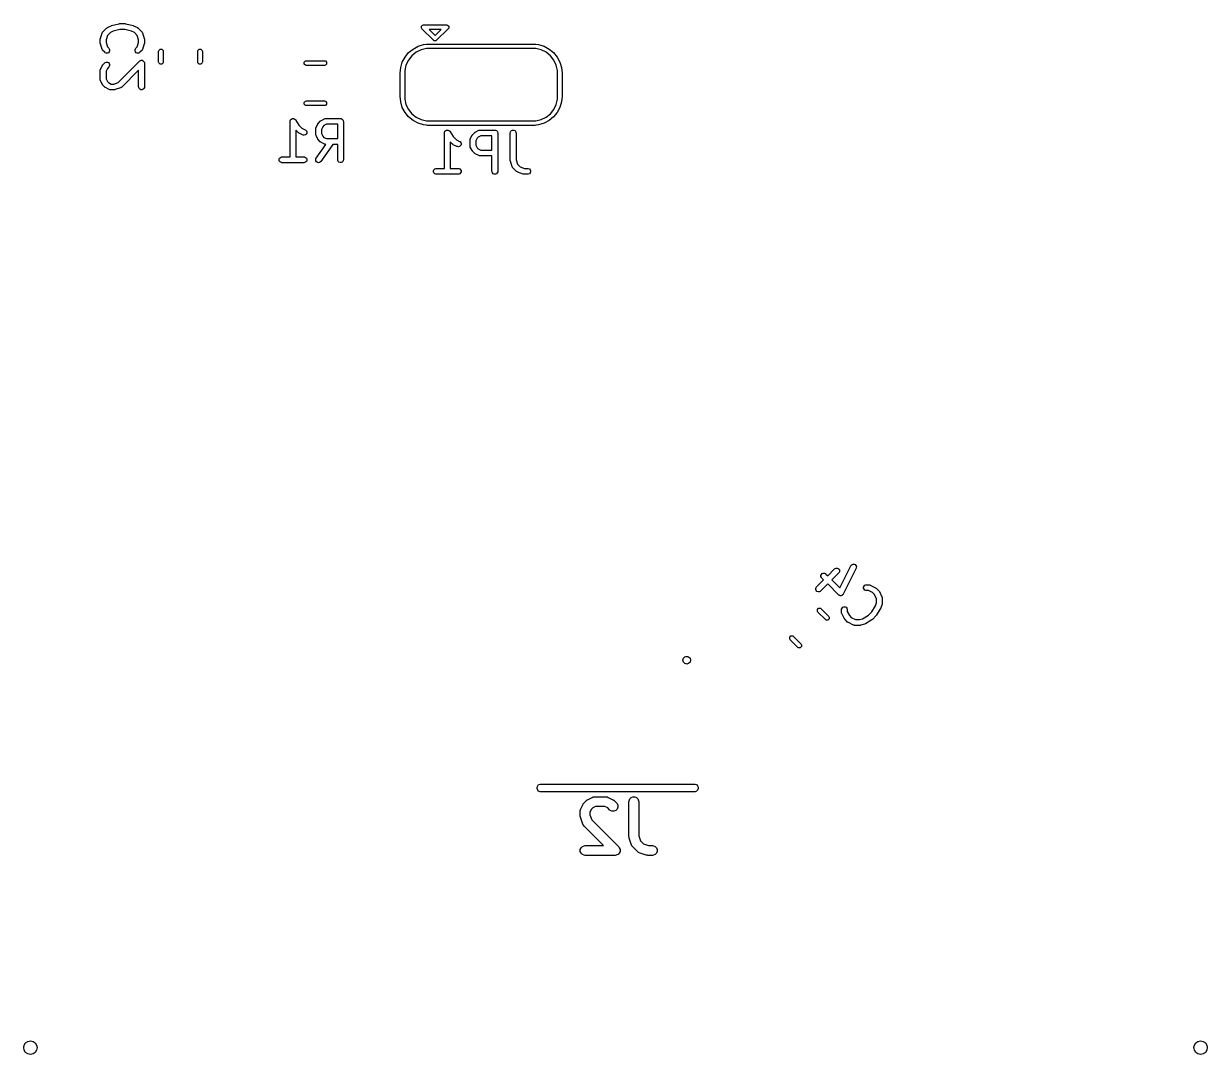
# Model space of a CAD drawing. Header units: inches. Extents: x -0.01 to 1.21, y 0 to 2.13.
# Drawn here: x -0.007 to 1.207, y -0.004 to 1.053 of the extents above; entities that cross this region are included whole.
import ezdxf

# ---------------------------------------------------------------- set-up
doc = ezdxf.new("R2010")
doc.units = ezdxf.units.IN
doc.header["$MEASUREMENT"] = 0
doc.layers.add('BLACK', color=250, linetype='CONTINUOUS')

msp = doc.modelspace()

# ---------------------------------------------------------------- linework, layer by layer
at = {"layer": 'BLACK', "linetype": 'CONTINUOUS'}
for p, q in [((0.0737, 1.0437), (0.0739, 1.0442)), ((0.0739, 1.0442), (0.074, 1.0443)), ((0.074, 1.0444), (0.0744, 1.0448)), ((0.074, 1.0443), (0.074, 1.0444)), ((0.0744, 1.0448), (0.0781, 1.0486)), ((0.0781, 1.0486), (0.0784, 1.0487)), ((0.0784, 1.0488), (0.0785, 1.0489)), ((0.0784, 1.0487), (0.0784, 1.0488)), ((0.0785, 1.0489), (0.0786, 1.0489)), ((0.0786, 1.0489), (0.0787, 1.049)), ((0.0787, 1.049), (0.0789, 1.0491)), ((0.0789, 1.0491), (0.0827, 1.051)), ((0.082, 1.044), (0.0791, 1.0411)), ((0.085, 1.0456), (0.082, 1.044)), ((0.0827, 1.051), (0.083, 1.0511)), ((0.0827, 1.051), (0.0827, 1.051)), ((0.0827, 1.051), (0.0827, 1.051)), ((0.083, 1.0511), (0.0832, 1.0512)), ((0.0832, 1.0512), (0.0832, 1.0512)), ((0.0832, 1.0512), (0.0833, 1.0512)), ((0.0833, 1.0512), (0.0908, 1.0531)), ((0.0918, 1.0473), (0.085, 1.0456)), ((0.0908, 1.0531), (0.0909, 1.0531)), ((0.0909, 1.0531), (0.0909, 1.0531)), ((0.0909, 1.0531), (0.0911, 1.0531)), ((0.0911, 1.0531), (0.0913, 1.0532)), ((0.0913, 1.0532), (0.0914, 1.0532)), ((0.0914, 1.0532), (0.0915, 1.0532)), ((0.0915, 1.0532), (0.0971, 1.0532)), ((0.0967, 1.0473), (0.0918, 1.0473)), ((0.1036, 1.0456), (0.0967, 1.0473)), ((0.0971, 1.0532), (0.0972, 1.0532)), ((0.0972, 1.0532), (0.0972, 1.0532)), ((0.0972, 1.0532), (0.0975, 1.0531)), ((0.0975, 1.0531), (0.0977, 1.0531)), ((0.0977, 1.0531), (0.0977, 1.0531)), ((0.0977, 1.0531), (0.0978, 1.0531)), ((0.0978, 1.0531), (0.1053, 1.0512)), ((0.1066, 1.044), (0.1036, 1.0456)), ((0.1053, 1.0512), (0.1054, 1.0512)), ((0.1054, 1.0512), (0.1054, 1.0512)), ((0.1054, 1.0512), (0.1056, 1.0511)), ((0.1056, 1.0511), (0.1059, 1.051)), ((0.1059, 1.051), (0.1059, 1.051)), ((0.1059, 1.051), (0.1059, 1.051)), ((0.1059, 1.051), (0.1097, 1.0491)), ((0.1095, 1.0411), (0.1066, 1.044)), ((0.1097, 1.0491), (0.1099, 1.049)), ((0.1099, 1.049), (0.11, 1.0489)), ((0.11, 1.0489), (0.1101, 1.0489)), ((0.1101, 1.0489), (0.1102, 1.0488)), ((0.1102, 1.0488), (0.1102, 1.0487)), ((0.1102, 1.0487), (0.1104, 1.0486)), ((0.1104, 1.0486), (0.1142, 1.0448)), ((0.1142, 1.0448), (0.1145, 1.0444)), ((0.1145, 1.0444), (0.1146, 1.0443)), ((0.1146, 1.0443), (0.1147, 1.0442)), ((0.1147, 1.0442), (0.1149, 1.0437)), ((0.401, 1.0505), (0.4022, 1.0518)), ((0.401, 1.0487), (0.401, 1.0505)), ((0.4015, 1.0479), (0.401, 1.0487)), ((0.4133, 1.0361), (0.4015, 1.0479)), ((0.4022, 1.0518), (0.4031, 1.052)), ((0.4031, 1.052), (0.4268, 1.052)), ((0.4089, 1.0472), (0.415, 1.0411)), ((0.4211, 1.0472), (0.4089, 1.0472)), ((0.415, 1.0411), (0.4211, 1.0472)), ((0.4284, 1.0479), (0.4166, 1.0361)), ((0.4268, 1.052), (0.4277, 1.0518)), ((0.4277, 1.0518), (0.429, 1.0505)), ((0.429, 1.0487), (0.4284, 1.0479)), ((0.429, 1.0505), (0.429, 1.0487)), ((0.0716, 1.0371), (0.0717, 1.0374)), ((0.0716, 1.0334), (0.0716, 1.0371)), ((0.0717, 1.0331), (0.0716, 1.0334)), ((0.0717, 1.0377), (0.0718, 1.038)), ((0.0717, 1.0376), (0.0717, 1.0377)), ((0.0717, 1.0377), (0.0717, 1.0377)), ((0.0717, 1.0375), (0.0717, 1.0376)), ((0.0717, 1.0374), (0.0717, 1.0375)), ((0.0717, 1.033), (0.0717, 1.0331)), ((0.0717, 1.0329), (0.0717, 1.033)), ((0.0717, 1.0328), (0.0717, 1.0329)), ((0.0717, 1.0327), (0.0717, 1.0328)), ((0.0718, 1.0324), (0.0717, 1.0327)), ((0.0718, 1.038), (0.0737, 1.0437)), ((0.0737, 1.0268), (0.0718, 1.0324)), ((0.0791, 1.0411), (0.0776, 1.0366)), ((0.0776, 1.0366), (0.0776, 1.0338)), ((0.0776, 1.0338), (0.0791, 1.0293)), ((0.111, 1.0366), (0.1095, 1.0411)), ((0.1095, 1.0293), (0.111, 1.0338)), ((0.111, 1.0338), (0.111, 1.0366)), ((0.1149, 1.0437), (0.1168, 1.038)), ((0.1168, 1.0324), (0.1149, 1.0268)), ((0.1168, 1.038), (0.1168, 1.0377)), ((0.1168, 1.0377), (0.1169, 1.0377)), ((0.1169, 1.0328), (0.1168, 1.0327)), ((0.1168, 1.0327), (0.1168, 1.0324)), ((0.1169, 1.0377), (0.1169, 1.0376)), ((0.1169, 1.0376), (0.1169, 1.0375)), ((0.1169, 1.0375), (0.1169, 1.0374)), ((0.1169, 1.0374), (0.1169, 1.0371)), ((0.1169, 1.0371), (0.1169, 1.0334)), ((0.1169, 1.0334), (0.1169, 1.0331)), ((0.1169, 1.0331), (0.1169, 1.033)), ((0.1169, 1.033), (0.1169, 1.0329)), ((0.1169, 1.0329), (0.1169, 1.0328)), ((0.4032, 1.0317), (0.4061, 1.032)), ((0.4061, 1.032), (0.4062, 1.0321)), ((0.4062, 1.0321), (0.4071, 1.0323)), ((0.4071, 1.0323), (0.5173, 1.0323)), ((0.4141, 1.0356), (0.4133, 1.0361)), ((0.4159, 1.0356), (0.4141, 1.0356)), ((0.4166, 1.0361), (0.4159, 1.0356)), ((0.5173, 1.0323), (0.5182, 1.0321)), ((0.5182, 1.0321), (0.5183, 1.032)), ((0.5183, 1.032), (0.5212, 1.0317)), ((0.0739, 1.0263), (0.0737, 1.0268)), ((0.074, 1.0262), (0.0739, 1.0263)), ((0.074, 1.0261), (0.074, 1.0262)), ((0.0744, 1.0256), (0.074, 1.0261)), ((0.0763, 1.0238), (0.0744, 1.0256)), ((0.0767, 1.0234), (0.0763, 1.0238)), ((0.0778, 1.023), (0.0767, 1.0234)), ((0.0789, 1.023), (0.0778, 1.023)), ((0.08, 1.0234), (0.0789, 1.023)), ((0.0791, 1.0293), (0.0804, 1.0279)), ((0.0808, 1.0242), (0.08, 1.0234)), ((0.0804, 1.0279), (0.0808, 1.0275)), ((0.0808, 1.0275), (0.0812, 1.0264)), ((0.0812, 1.0253), (0.0808, 1.0242)), ((0.0812, 1.0264), (0.0812, 1.0253)), ((0.1073, 1.0264), (0.1078, 1.0275)), ((0.1073, 1.0253), (0.1073, 1.0264)), ((0.1078, 1.0242), (0.1073, 1.0253)), ((0.1078, 1.0275), (0.1081, 1.0279)), ((0.1086, 1.0234), (0.1078, 1.0242)), ((0.1081, 1.0279), (0.1095, 1.0293)), ((0.1096, 1.023), (0.1086, 1.0234)), ((0.1108, 1.023), (0.1096, 1.023)), ((0.1119, 1.0234), (0.1108, 1.023)), ((0.1123, 1.0238), (0.1119, 1.0234)), ((0.1142, 1.0256), (0.1123, 1.0238)), ((0.1145, 1.0261), (0.1142, 1.0256)), ((0.1146, 1.0262), (0.1145, 1.0261)), ((0.1147, 1.0263), (0.1146, 1.0262)), ((0.1149, 1.0268), (0.1147, 1.0263)), ((0.1315, 1.0248), (0.1317, 1.0257)), ((0.1315, 1.0138), (0.1315, 1.0248)), ((0.1317, 1.0257), (0.133, 1.027)), ((0.133, 1.027), (0.1348, 1.027)), ((0.1348, 1.027), (0.136, 1.0257)), ((0.136, 1.0257), (0.1362, 1.0248)), ((0.1362, 1.0248), (0.1362, 1.0138)), ((0.1717, 1.0248), (0.1718, 1.0257)), ((0.1717, 1.0138), (0.1717, 1.0248)), ((0.1718, 1.0257), (0.1731, 1.027)), ((0.1731, 1.027), (0.1749, 1.027)), ((0.1749, 1.027), (0.1762, 1.0257)), ((0.1762, 1.0257), (0.1764, 1.0248)), ((0.1764, 1.0248), (0.1764, 1.0138)), ((0.3842, 1.019), (0.3879, 1.0235)), ((0.3911, 1.0203), (0.3876, 1.0159)), ((0.3879, 1.0235), (0.3924, 1.0272)), ((0.3956, 1.0238), (0.3911, 1.0203)), ((0.3924, 1.0272), (0.3976, 1.03)), ((0.4007, 1.0263), (0.3956, 1.0238)), ((0.3976, 1.03), (0.4032, 1.0317)), ((0.4062, 1.0276), (0.4007, 1.0263)), ((0.4091, 1.0276), (0.4062, 1.0276)), ((0.5154, 1.0276), (0.4091, 1.0276)), ((0.5182, 1.0276), (0.5154, 1.0276)), ((0.5237, 1.0263), (0.5182, 1.0276)), ((0.5212, 1.0317), (0.5268, 1.03)), ((0.5288, 1.0238), (0.5237, 1.0263)), ((0.5268, 1.03), (0.532, 1.0272)), ((0.5333, 1.0203), (0.5288, 1.0238)), ((0.532, 1.0272), (0.5365, 1.0235)), ((0.5368, 1.0159), (0.5333, 1.0203)), ((0.5365, 1.0235), (0.5402, 1.019)), ((0.072, 1.0066), (0.0738, 1.0103)), ((0.0738, 1.0103), (0.074, 1.0105)), ((0.074, 1.0106), (0.0741, 1.0107)), ((0.074, 1.0105), (0.074, 1.0106)), ((0.0741, 1.0107), (0.0741, 1.0108)), ((0.0741, 1.0108), (0.0742, 1.0108)), ((0.0742, 1.0108), (0.0744, 1.0111)), ((0.0744, 1.0111), (0.0763, 1.0129)), ((0.0763, 1.0129), (0.0767, 1.0133)), ((0.0767, 1.0133), (0.0778, 1.0138)), ((0.0778, 1.0138), (0.0789, 1.0138)), ((0.0789, 1.0138), (0.08, 1.0133)), ((0.0804, 1.0088), (0.0789, 1.0072)), ((0.08, 1.0133), (0.0808, 1.0125)), ((0.0808, 1.0092), (0.0804, 1.0088)), ((0.0808, 1.0125), (0.0812, 1.0114)), ((0.0812, 1.0103), (0.0808, 1.0092)), ((0.0812, 1.0114), (0.0812, 1.0103)), ((0.0899, 0.9928), (0.1119, 1.0148)), ((0.1119, 1.0148), (0.1123, 1.0152)), ((0.1123, 1.0152), (0.1131, 1.0155)), ((0.1131, 1.0155), (0.1134, 1.0156)), ((0.1134, 1.0156), (0.1145, 1.0156)), ((0.1145, 1.0156), (0.1156, 1.0152)), ((0.1156, 1.0152), (0.1164, 1.0144)), ((0.1164, 1.0144), (0.1167, 1.0138)), ((0.1167, 1.0138), (0.1169, 1.0133)), ((0.1169, 1.0133), (0.1169, 1.0127)), ((0.1169, 1.0127), (0.1169, 0.9884)), ((0.1317, 1.0129), (0.1315, 1.0138)), ((0.133, 1.0116), (0.1317, 1.0129)), ((0.1348, 1.0116), (0.133, 1.0116)), ((0.136, 1.0129), (0.1348, 1.0116)), ((0.1362, 1.0138), (0.136, 1.0129)), ((0.1718, 1.0129), (0.1717, 1.0138)), ((0.1731, 1.0116), (0.1718, 1.0129)), ((0.1749, 1.0116), (0.1731, 1.0116)), ((0.1762, 1.0129), (0.1749, 1.0116)), ((0.1764, 1.0138), (0.1762, 1.0129)), ((0.2808, 1.0136), (0.2821, 1.0149)), ((0.2808, 1.0118), (0.2808, 1.0136)), ((0.2821, 1.0105), (0.2808, 1.0118)), ((0.2821, 1.0149), (0.283, 1.0151)), ((0.283, 1.0103), (0.2821, 1.0105)), ((0.283, 1.0151), (0.3017, 1.0151)), ((0.3017, 1.0103), (0.283, 1.0103)), ((0.3017, 1.0151), (0.3026, 1.0149)), ((0.3026, 1.0105), (0.3017, 1.0103)), ((0.3026, 1.0149), (0.3038, 1.0136)), ((0.3038, 1.0118), (0.3026, 1.0105)), ((0.3038, 1.0136), (0.3038, 1.0118)), ((0.3791, 1.0024), (0.3797, 1.0082)), ((0.3797, 1.0082), (0.3814, 1.0138)), ((0.3814, 1.0138), (0.3842, 1.019)), ((0.3851, 1.0107), (0.3839, 1.0052)), ((0.3876, 1.0159), (0.3851, 1.0107)), ((0.5393, 1.0107), (0.5368, 1.0159)), ((0.5406, 1.0052), (0.5393, 1.0107)), ((0.5402, 1.019), (0.543, 1.0138)), ((0.543, 1.0138), (0.5447, 1.0082)), ((0.5447, 1.0082), (0.5453, 1.0024)), ((0.0716, 1.0052), (0.0717, 1.0058)), ((0.0716, 0.9959), (0.0716, 1.0052)), ((0.0717, 0.9953), (0.0716, 0.9959)), ((0.0717, 1.0059), (0.0718, 1.006)), ((0.0717, 1.0058), (0.0717, 1.0059)), ((0.0718, 1.006), (0.072, 1.0066)), ((0.0789, 1.0072), (0.0776, 1.0045)), ((0.0776, 1.0045), (0.0776, 0.9966)), ((0.0776, 0.9966), (0.0789, 0.9939)), ((0.111, 1.0056), (0.0936, 0.9881)), ((0.111, 0.9884), (0.111, 1.0056)), ((0.3791, 0.9787), (0.3791, 1.0024)), ((0.3839, 1.0052), (0.3839, 1.0024)), ((0.3839, 1.0024), (0.3839, 0.9787)), ((0.5406, 1.0024), (0.5406, 1.0052)), ((0.5406, 0.9787), (0.5406, 1.0024)), ((0.5453, 1.0024), (0.5453, 0.9787)), ((0.0717, 0.9952), (0.0717, 0.9953)), ((0.0718, 0.9951), (0.0717, 0.9952)), ((0.072, 0.9945), (0.0718, 0.9951)), ((0.0738, 0.9908), (0.072, 0.9945)), ((0.074, 0.9905), (0.0738, 0.9908)), ((0.0741, 0.9904), (0.074, 0.9905)), ((0.074, 0.9905), (0.074, 0.9905)), ((0.0741, 0.9903), (0.0741, 0.9904)), ((0.0742, 0.9902), (0.0741, 0.9903)), ((0.0744, 0.99), (0.0742, 0.9902)), ((0.0763, 0.9881), (0.0744, 0.99)), ((0.0765, 0.988), (0.0763, 0.9881)), ((0.0765, 0.9879), (0.0765, 0.988)), ((0.0766, 0.9878), (0.0765, 0.9879)), ((0.0767, 0.9878), (0.0766, 0.9878)), ((0.0768, 0.9877), (0.0767, 0.9878)), ((0.077, 0.9876), (0.0768, 0.9877)), ((0.0808, 0.9857), (0.077, 0.9876)), ((0.0789, 0.9939), (0.0801, 0.9927)), ((0.0801, 0.9927), (0.0828, 0.9913)), ((0.0813, 0.9855), (0.0808, 0.9857)), ((0.0814, 0.9855), (0.0813, 0.9855)), ((0.0815, 0.9855), (0.0814, 0.9855)), ((0.0821, 0.9854), (0.0815, 0.9855)), ((0.0858, 0.9854), (0.0821, 0.9854)), ((0.0828, 0.9913), (0.0854, 0.9913)), ((0.0854, 0.9913), (0.0899, 0.9928)), ((0.0861, 0.9854), (0.0858, 0.9854)), ((0.0862, 0.9854), (0.0861, 0.9854)), ((0.0863, 0.9855), (0.0862, 0.9854)), ((0.0864, 0.9855), (0.0863, 0.9855)), ((0.0865, 0.9855), (0.0864, 0.9855)), ((0.0868, 0.9856), (0.0865, 0.9855)), ((0.0924, 0.9874), (0.0868, 0.9856)), ((0.0929, 0.9877), (0.0924, 0.9874)), ((0.093, 0.9877), (0.0929, 0.9877)), ((0.0931, 0.9878), (0.093, 0.9877)), ((0.0936, 0.9881), (0.0931, 0.9878)), ((0.1111, 0.9878), (0.111, 0.9884)), ((0.1115, 0.9867), (0.1111, 0.9878)), ((0.1123, 0.9859), (0.1115, 0.9867)), ((0.1134, 0.9855), (0.1123, 0.9859)), ((0.1145, 0.9855), (0.1134, 0.9855)), ((0.1156, 0.9859), (0.1145, 0.9855)), ((0.1164, 0.9867), (0.1156, 0.9859)), ((0.1169, 0.9878), (0.1164, 0.9867)), ((0.1169, 0.9884), (0.1169, 0.9878)), ((0.2808, 0.9725), (0.2821, 0.9737)), ((0.2808, 0.9707), (0.2808, 0.9725)), ((0.2821, 0.9737), (0.283, 0.9739)), ((0.283, 0.9739), (0.3017, 0.9739)), ((0.3017, 0.9739), (0.3026, 0.9737)), ((0.3026, 0.9737), (0.3038, 0.9725)), ((0.3038, 0.9725), (0.3038, 0.9707)), ((0.3797, 0.9729), (0.3791, 0.9787)), ((0.3814, 0.9673), (0.3797, 0.9729)), ((0.3839, 0.9787), (0.3839, 0.9759)), ((0.3839, 0.9759), (0.3851, 0.9704)), ((0.5393, 0.9704), (0.5406, 0.9759)), ((0.5406, 0.9759), (0.5406, 0.9787)), ((0.5447, 0.9729), (0.543, 0.9673)), ((0.5453, 0.9787), (0.5447, 0.9729)), ((0.2821, 0.9694), (0.2808, 0.9707)), ((0.283, 0.9692), (0.2821, 0.9694)), ((0.3017, 0.9692), (0.283, 0.9692)), ((0.3026, 0.9694), (0.3017, 0.9692)), ((0.3038, 0.9707), (0.3026, 0.9694)), ((0.3842, 0.9621), (0.3814, 0.9673)), ((0.3879, 0.9576), (0.3842, 0.9621)), ((0.3851, 0.9704), (0.3876, 0.9652)), ((0.3876, 0.9652), (0.3911, 0.9608)), ((0.3911, 0.9608), (0.3956, 0.9573)), ((0.5288, 0.9573), (0.5333, 0.9608)), ((0.5333, 0.9608), (0.5368, 0.9652)), ((0.5402, 0.9621), (0.5365, 0.9576)), ((0.5368, 0.9652), (0.5393, 0.9704)), ((0.543, 0.9673), (0.5402, 0.9621)), ((0.2663, 0.953), (0.2664, 0.9535)), ((0.2663, 0.9165), (0.2663, 0.953)), ((0.2663, 0.953), (0.2663, 0.953)), ((0.2663, 0.953), (0.2663, 0.953)), ((0.2663, 0.953), (0.2663, 0.953)), ((0.2664, 0.9535), (0.2665, 0.9538)), ((0.2665, 0.9538), (0.2666, 0.9541)), ((0.2666, 0.9541), (0.2667, 0.9543)), ((0.2667, 0.9543), (0.2668, 0.9546)), ((0.2668, 0.9546), (0.267, 0.9548)), ((0.267, 0.9548), (0.2672, 0.955)), ((0.2672, 0.955), (0.2674, 0.9552)), ((0.2674, 0.9552), (0.2677, 0.9554)), ((0.2677, 0.9554), (0.2679, 0.9555)), ((0.2679, 0.9555), (0.2682, 0.9557)), ((0.2682, 0.9557), (0.2684, 0.9557)), ((0.2684, 0.9557), (0.2687, 0.9559)), ((0.2687, 0.9559), (0.269, 0.9559)), ((0.269, 0.9559), (0.2693, 0.9559)), ((0.2693, 0.9559), (0.2696, 0.9559)), ((0.2696, 0.9559), (0.2699, 0.9559)), ((0.2699, 0.9559), (0.2701, 0.9557)), ((0.2701, 0.9557), (0.2704, 0.9557)), ((0.2704, 0.9557), (0.2707, 0.9555)), ((0.2707, 0.9555), (0.2709, 0.9554)), ((0.2709, 0.9554), (0.2711, 0.9552)), ((0.2711, 0.9552), (0.2714, 0.955)), ((0.2714, 0.955), (0.2717, 0.9546)), ((0.2717, 0.9546), (0.2717, 0.9546)), ((0.2717, 0.9546), (0.2717, 0.9546)), ((0.2717, 0.9546), (0.2717, 0.9546)), ((0.2717, 0.9546), (0.2753, 0.9492)), ((0.2753, 0.9492), (0.2785, 0.946)), ((0.2927, 0.9462), (0.2929, 0.9468)), ((0.2929, 0.9468), (0.2948, 0.9505)), ((0.2948, 0.9505), (0.2949, 0.9508)), ((0.2949, 0.9508), (0.295, 0.9509)), ((0.295, 0.9509), (0.2951, 0.951)), ((0.295, 0.9509), (0.295, 0.9509)), ((0.2951, 0.9511), (0.2953, 0.9513)), ((0.2951, 0.951), (0.2951, 0.9511)), ((0.2953, 0.9513), (0.2972, 0.9532)), ((0.2972, 0.9532), (0.2974, 0.9534)), ((0.2974, 0.9534), (0.2975, 0.9534)), ((0.2975, 0.9534), (0.2976, 0.9535)), ((0.2976, 0.9535), (0.2977, 0.9536)), ((0.2976, 0.9535), (0.2976, 0.9535)), ((0.2977, 0.9536), (0.298, 0.9537)), ((0.298, 0.9537), (0.3017, 0.9556)), ((0.2998, 0.9475), (0.2985, 0.9448)), ((0.301, 0.9487), (0.2998, 0.9475)), ((0.3037, 0.95), (0.301, 0.9487)), ((0.3017, 0.9556), (0.3023, 0.9558)), ((0.3023, 0.9558), (0.3024, 0.9558)), ((0.3024, 0.9558), (0.3025, 0.9559)), ((0.3025, 0.9559), (0.303, 0.9559)), ((0.303, 0.9559), (0.318, 0.9559)), ((0.3151, 0.95), (0.3037, 0.95)), ((0.3151, 0.9353), (0.3151, 0.95)), ((0.318, 0.9559), (0.3186, 0.9559)), ((0.3186, 0.9559), (0.3197, 0.9554)), ((0.3197, 0.9554), (0.3205, 0.9546)), ((0.3205, 0.9546), (0.3209, 0.9535)), ((0.3209, 0.9535), (0.321, 0.953)), ((0.321, 0.953), (0.321, 0.9136)), ((0.3924, 0.9539), (0.3879, 0.9576)), ((0.3976, 0.9511), (0.3924, 0.9539)), ((0.3956, 0.9573), (0.4007, 0.9548)), ((0.4032, 0.9494), (0.3976, 0.9511)), ((0.4007, 0.9548), (0.4062, 0.9535)), ((0.4061, 0.9491), (0.4032, 0.9494)), ((0.4062, 0.949), (0.4061, 0.9491)), ((0.4062, 0.9535), (0.4071, 0.9535)), ((0.4071, 0.9488), (0.4062, 0.949)), ((0.4071, 0.9535), (0.5173, 0.9535)), ((0.4091, 0.9488), (0.4071, 0.9488)), ((0.5154, 0.9488), (0.4091, 0.9488)), ((0.5173, 0.9488), (0.5154, 0.9488)), ((0.5173, 0.9535), (0.5182, 0.9535)), ((0.5182, 0.949), (0.5173, 0.9488)), ((0.5182, 0.9535), (0.5237, 0.9548)), ((0.5183, 0.9491), (0.5182, 0.949)), ((0.5212, 0.9494), (0.5183, 0.9491)), ((0.5268, 0.9511), (0.5212, 0.9494)), ((0.5237, 0.9548), (0.5288, 0.9573)), ((0.532, 0.9539), (0.5268, 0.9511)), ((0.5365, 0.9576), (0.532, 0.9539)), ((0.2747, 0.9415), (0.2722, 0.944)), ((0.2722, 0.944), (0.2722, 0.9165)), ((0.2749, 0.9413), (0.2747, 0.9415)), ((0.275, 0.9413), (0.2749, 0.9413)), ((0.2751, 0.9412), (0.275, 0.9413)), ((0.2751, 0.9411), (0.2751, 0.9412)), ((0.2752, 0.9411), (0.2751, 0.9411)), ((0.2755, 0.9409), (0.2752, 0.9411)), ((0.2792, 0.9391), (0.2755, 0.9409)), ((0.2785, 0.946), (0.2819, 0.9444)), ((0.2798, 0.9389), (0.2792, 0.9391)), ((0.2809, 0.9388), (0.2798, 0.9389)), ((0.282, 0.9391), (0.2809, 0.9388)), ((0.2819, 0.9444), (0.2824, 0.944)), ((0.2829, 0.9399), (0.282, 0.9391)), ((0.2824, 0.944), (0.2831, 0.9432)), ((0.2834, 0.9409), (0.2829, 0.9399)), ((0.2831, 0.9432), (0.2835, 0.9421)), ((0.2835, 0.9421), (0.2834, 0.9409)), ((0.2926, 0.946), (0.2927, 0.9461)), ((0.2926, 0.9455), (0.2926, 0.946)), ((0.2926, 0.9398), (0.2926, 0.9455)), ((0.2926, 0.9393), (0.2926, 0.9398)), ((0.2927, 0.9392), (0.2926, 0.9393)), ((0.2927, 0.9461), (0.2927, 0.9462)), ((0.2927, 0.9391), (0.2927, 0.9392)), ((0.2929, 0.9385), (0.2927, 0.9391)), ((0.2948, 0.9348), (0.2929, 0.9385)), ((0.2949, 0.9345), (0.2948, 0.9348)), ((0.2985, 0.9448), (0.2985, 0.9405)), ((0.2985, 0.9405), (0.2998, 0.9378)), ((0.2998, 0.9378), (0.301, 0.9366)), ((0.301, 0.9366), (0.3037, 0.9353)), ((0.3037, 0.9353), (0.3151, 0.9353)), ((0.4246, 0.9417), (0.4247, 0.942)), ((0.4246, 0.9412), (0.4246, 0.9417)), ((0.4246, 0.9411), (0.4246, 0.9412)), ((0.4246, 0.9412), (0.4246, 0.9412)), ((0.4246, 0.9412), (0.4246, 0.9412)), ((0.4246, 0.9047), (0.4246, 0.9411)), ((0.4247, 0.942), (0.4248, 0.9423)), ((0.4248, 0.9423), (0.425, 0.9425)), ((0.425, 0.9425), (0.4251, 0.9428)), ((0.4251, 0.9428), (0.4253, 0.943)), ((0.4253, 0.943), (0.4254, 0.9432)), ((0.4254, 0.9432), (0.4257, 0.9434)), ((0.4257, 0.9434), (0.4259, 0.9436)), ((0.4259, 0.9436), (0.4262, 0.9437)), ((0.4262, 0.9437), (0.4264, 0.9439)), ((0.4264, 0.9439), (0.4267, 0.9439)), ((0.4267, 0.9439), (0.4269, 0.944)), ((0.4269, 0.944), (0.4272, 0.944)), ((0.4272, 0.944), (0.4275, 0.9441)), ((0.4275, 0.9441), (0.4278, 0.944)), ((0.4278, 0.944), (0.4281, 0.944)), ((0.4281, 0.944), (0.4284, 0.9439)), ((0.4284, 0.9439), (0.4287, 0.9439)), ((0.4287, 0.9439), (0.4289, 0.9437)), ((0.4289, 0.9437), (0.4292, 0.9436)), ((0.4292, 0.9436), (0.4294, 0.9434)), ((0.4294, 0.9434), (0.4296, 0.9432)), ((0.4296, 0.9432), (0.43, 0.9428)), ((0.43, 0.9428), (0.43, 0.9428)), ((0.43, 0.9428), (0.43, 0.9428)), ((0.43, 0.9428), (0.43, 0.9428)), ((0.43, 0.9428), (0.4336, 0.9374)), ((0.4336, 0.9374), (0.4368, 0.9342)), ((0.4509, 0.9344), (0.4511, 0.935)), ((0.4511, 0.935), (0.453, 0.9387)), ((0.453, 0.9387), (0.4532, 0.939)), ((0.4532, 0.939), (0.4533, 0.9391)), ((0.4532, 0.939), (0.4532, 0.939)), ((0.4533, 0.9392), (0.4534, 0.9393)), ((0.4533, 0.9391), (0.4533, 0.9392)), ((0.4534, 0.9393), (0.4536, 0.9395)), ((0.4536, 0.9395), (0.4554, 0.9414)), ((0.4554, 0.9414), (0.4557, 0.9415)), ((0.4557, 0.9416), (0.4558, 0.9417)), ((0.4557, 0.9415), (0.4557, 0.9416)), ((0.4558, 0.9417), (0.4559, 0.9417)), ((0.4559, 0.9418), (0.4562, 0.9419)), ((0.4559, 0.9417), (0.4559, 0.9418)), ((0.4562, 0.9419), (0.4599, 0.9438)), ((0.4581, 0.9357), (0.4567, 0.933)), ((0.4593, 0.9368), (0.4581, 0.9357)), ((0.462, 0.9382), (0.4593, 0.9368)), ((0.4599, 0.9438), (0.4605, 0.944)), ((0.4605, 0.944), (0.4606, 0.944)), ((0.4606, 0.944), (0.4607, 0.944)), ((0.4607, 0.944), (0.4613, 0.9441)), ((0.4613, 0.9441), (0.4763, 0.9441)), ((0.4733, 0.9382), (0.462, 0.9382)), ((0.4733, 0.9235), (0.4733, 0.9382)), ((0.4763, 0.9441), (0.4768, 0.944)), ((0.4768, 0.944), (0.4779, 0.9436)), ((0.4779, 0.9436), (0.4787, 0.9428)), ((0.4787, 0.9428), (0.4792, 0.9417)), ((0.4792, 0.9417), (0.4792, 0.9411)), ((0.4792, 0.9411), (0.4792, 0.9018)), ((0.4921, 0.9417), (0.4926, 0.9428)), ((0.4921, 0.9411), (0.4921, 0.9417)), ((0.4921, 0.913), (0.4921, 0.9411)), ((0.4926, 0.9428), (0.4934, 0.9436)), ((0.4934, 0.9436), (0.4944, 0.944)), ((0.4944, 0.944), (0.4956, 0.944)), ((0.4956, 0.944), (0.4967, 0.9436)), ((0.4967, 0.9436), (0.4975, 0.9428)), ((0.4975, 0.9428), (0.4979, 0.9417)), ((0.4979, 0.9417), (0.498, 0.9411)), ((0.498, 0.9411), (0.498, 0.9135)), ((0.2931, 0.9153), (0.303, 0.9294)), ((0.295, 0.9344), (0.2949, 0.9345)), ((0.2951, 0.9343), (0.295, 0.9344)), ((0.295, 0.9344), (0.295, 0.9344)), ((0.2951, 0.9342), (0.2951, 0.9343)), ((0.2953, 0.934), (0.2951, 0.9342)), ((0.2972, 0.9321), (0.2953, 0.934)), ((0.2974, 0.9319), (0.2972, 0.9321)), ((0.2975, 0.9319), (0.2974, 0.9319)), ((0.2976, 0.9318), (0.2975, 0.9319)), ((0.2977, 0.9317), (0.2976, 0.9318)), ((0.2976, 0.9318), (0.2976, 0.9318)), ((0.298, 0.9316), (0.2977, 0.9317)), ((0.3017, 0.9297), (0.298, 0.9316)), ((0.3102, 0.9294), (0.298, 0.9119)), ((0.3023, 0.9295), (0.3017, 0.9297)), ((0.3024, 0.9295), (0.3023, 0.9295)), ((0.3025, 0.9294), (0.3024, 0.9295)), ((0.303, 0.9294), (0.3025, 0.9294)), ((0.3151, 0.9294), (0.3102, 0.9294)), ((0.3151, 0.9136), (0.3151, 0.9294)), ((0.4329, 0.9297), (0.4305, 0.9321)), ((0.4305, 0.9321), (0.4305, 0.9047)), ((0.4332, 0.9295), (0.4329, 0.9297)), ((0.4332, 0.9294), (0.4332, 0.9295)), ((0.4333, 0.9294), (0.4332, 0.9294)), ((0.4334, 0.9293), (0.4333, 0.9294)), ((0.4335, 0.9293), (0.4334, 0.9293)), ((0.4337, 0.9291), (0.4335, 0.9293)), ((0.4374, 0.9273), (0.4337, 0.9291)), ((0.4368, 0.9342), (0.4401, 0.9325)), ((0.438, 0.9271), (0.4374, 0.9273)), ((0.4391, 0.927), (0.438, 0.9271)), ((0.4402, 0.9273), (0.4391, 0.927)), ((0.4401, 0.9325), (0.4406, 0.9322)), ((0.4411, 0.9281), (0.4402, 0.9273)), ((0.4406, 0.9322), (0.4413, 0.9314)), ((0.4416, 0.9291), (0.4411, 0.9281)), ((0.4413, 0.9314), (0.4417, 0.9303)), ((0.4417, 0.9303), (0.4416, 0.9291)), ((0.4508, 0.9336), (0.4509, 0.9342)), ((0.4508, 0.928), (0.4508, 0.9336)), ((0.4509, 0.9274), (0.4508, 0.928)), ((0.4509, 0.9343), (0.4509, 0.9344)), ((0.4509, 0.9342), (0.4509, 0.9343)), ((0.4509, 0.9272), (0.4509, 0.9274)), ((0.4509, 0.9274), (0.4509, 0.9274)), ((0.4511, 0.9267), (0.4509, 0.9272)), ((0.453, 0.923), (0.4511, 0.9267)), ((0.4532, 0.9227), (0.453, 0.923)), ((0.4532, 0.9226), (0.4532, 0.9227)), ((0.4533, 0.9226), (0.4532, 0.9226)), ((0.4533, 0.9225), (0.4533, 0.9226)), ((0.4567, 0.933), (0.4567, 0.9287)), ((0.4567, 0.9287), (0.4581, 0.926)), ((0.4581, 0.926), (0.4593, 0.9248)), ((0.4593, 0.9248), (0.462, 0.9235)), ((0.462, 0.9235), (0.4733, 0.9235)), ((0.2551, 0.9142), (0.2556, 0.9152)), ((0.2551, 0.913), (0.2551, 0.9142)), ((0.2556, 0.9119), (0.2551, 0.913)), ((0.2556, 0.9152), (0.2564, 0.916)), ((0.2564, 0.9111), (0.2556, 0.9119)), ((0.2564, 0.916), (0.2575, 0.9165)), ((0.2575, 0.9107), (0.2564, 0.9111)), ((0.2575, 0.9165), (0.258, 0.9165)), ((0.258, 0.9106), (0.2575, 0.9107)), ((0.258, 0.9165), (0.2663, 0.9165)), ((0.2805, 0.9106), (0.258, 0.9106)), ((0.2722, 0.9165), (0.2805, 0.9165)), ((0.2805, 0.9165), (0.2811, 0.9165)), ((0.2811, 0.9107), (0.2805, 0.9106)), ((0.2811, 0.9165), (0.2822, 0.916)), ((0.2822, 0.9111), (0.2811, 0.9107)), ((0.2822, 0.916), (0.283, 0.9152)), ((0.283, 0.9119), (0.2822, 0.9111)), ((0.283, 0.9152), (0.2834, 0.9142)), ((0.2834, 0.913), (0.283, 0.9119)), ((0.2834, 0.9142), (0.2834, 0.913)), ((0.2926, 0.9137), (0.2928, 0.9148)), ((0.2928, 0.9125), (0.2926, 0.9137)), ((0.2928, 0.9148), (0.2931, 0.9153)), ((0.2934, 0.9115), (0.2928, 0.9125)), ((0.2943, 0.9109), (0.2934, 0.9115)), ((0.2955, 0.9106), (0.2943, 0.9109)), ((0.2966, 0.9108), (0.2955, 0.9106)), ((0.2976, 0.9115), (0.2966, 0.9108)), ((0.298, 0.9119), (0.2976, 0.9115)), ((0.3151, 0.913), (0.3151, 0.9136)), ((0.3156, 0.9119), (0.3151, 0.913)), ((0.3164, 0.9111), (0.3156, 0.9119)), ((0.3175, 0.9107), (0.3164, 0.9111)), ((0.3186, 0.9107), (0.3175, 0.9107)), ((0.3197, 0.9111), (0.3186, 0.9107)), ((0.3205, 0.9119), (0.3197, 0.9111)), ((0.3209, 0.913), (0.3205, 0.9119)), ((0.321, 0.9136), (0.3209, 0.913)), ((0.4534, 0.9224), (0.4533, 0.9225)), ((0.4536, 0.9222), (0.4534, 0.9224)), ((0.4554, 0.9203), (0.4536, 0.9222)), ((0.4557, 0.9201), (0.4554, 0.9203)), ((0.4558, 0.92), (0.4557, 0.9201)), ((0.4557, 0.9201), (0.4557, 0.9201)), ((0.4559, 0.9199), (0.4558, 0.92)), ((0.4562, 0.9198), (0.4559, 0.9199)), ((0.4559, 0.9199), (0.4559, 0.9199)), ((0.4599, 0.9179), (0.4562, 0.9198)), ((0.4605, 0.9177), (0.4599, 0.9179)), ((0.4606, 0.9177), (0.4605, 0.9177)), ((0.4607, 0.9176), (0.4606, 0.9177)), ((0.4613, 0.9176), (0.4607, 0.9176)), ((0.4733, 0.9176), (0.4613, 0.9176)), ((0.4733, 0.9018), (0.4733, 0.9176)), ((0.4921, 0.9127), (0.4921, 0.913)), ((0.4921, 0.9126), (0.4921, 0.9127)), ((0.4921, 0.9127), (0.4921, 0.9127)), ((0.4921, 0.9125), (0.4921, 0.9126)), ((0.4921, 0.9124), (0.4921, 0.9125)), ((0.4922, 0.9121), (0.4921, 0.9124)), ((0.4941, 0.9065), (0.4922, 0.9121)), ((0.498, 0.9135), (0.4995, 0.909)), ((0.4134, 0.9024), (0.4138, 0.9034)), ((0.4134, 0.9012), (0.4134, 0.9024)), ((0.4138, 0.9001), (0.4134, 0.9012)), ((0.4138, 0.9034), (0.4146, 0.9042)), ((0.4146, 0.8993), (0.4138, 0.9001)), ((0.4146, 0.9042), (0.4157, 0.9047)), ((0.4157, 0.8989), (0.4146, 0.8993)), ((0.4157, 0.9047), (0.4163, 0.9047)), ((0.4163, 0.8988), (0.4157, 0.8989)), ((0.4163, 0.9047), (0.4246, 0.9047)), ((0.4388, 0.8988), (0.4163, 0.8988)), ((0.4305, 0.9047), (0.4388, 0.9047)), ((0.4388, 0.9047), (0.4393, 0.9047)), ((0.4393, 0.8989), (0.4388, 0.8988)), ((0.4393, 0.9047), (0.4404, 0.9042)), ((0.4404, 0.8993), (0.4393, 0.8989)), ((0.4404, 0.9042), (0.4412, 0.9034)), ((0.4412, 0.9001), (0.4404, 0.8993)), ((0.4412, 0.9034), (0.4417, 0.9024)), ((0.4417, 0.9012), (0.4412, 0.9001)), ((0.4417, 0.9024), (0.4417, 0.9012)), ((0.4734, 0.9012), (0.4733, 0.9018)), ((0.4738, 0.9001), (0.4734, 0.9012)), ((0.4746, 0.8993), (0.4738, 0.9001)), ((0.4757, 0.8989), (0.4746, 0.8993)), ((0.4768, 0.8989), (0.4757, 0.8989)), ((0.4779, 0.8993), (0.4768, 0.8989)), ((0.4787, 0.9001), (0.4779, 0.8993)), ((0.4792, 0.9012), (0.4787, 0.9001)), ((0.4792, 0.9018), (0.4792, 0.9012)), ((0.4943, 0.9059), (0.4941, 0.9065)), ((0.4944, 0.9059), (0.4943, 0.9059)), ((0.4944, 0.9058), (0.4944, 0.9059)), ((0.4948, 0.9053), (0.4944, 0.9058)), ((0.4985, 0.9016), (0.4948, 0.9053)), ((0.499, 0.9012), (0.4985, 0.9016)), ((0.4991, 0.9012), (0.499, 0.9012)), ((0.4992, 0.9011), (0.4991, 0.9012)), ((0.4997, 0.9009), (0.4992, 0.9011)), ((0.4995, 0.909), (0.5022, 0.9062)), ((0.5053, 0.899), (0.4997, 0.9009)), ((0.5022, 0.9062), (0.5067, 0.9047)), ((0.5056, 0.8989), (0.5053, 0.899)), ((0.5057, 0.8989), (0.5056, 0.8989)), ((0.5058, 0.8989), (0.5057, 0.8989)), ((0.5059, 0.8988), (0.5058, 0.8989)), ((0.506, 0.8989), (0.5059, 0.8988)), ((0.5063, 0.8988), (0.506, 0.8989)), ((0.51, 0.8988), (0.5063, 0.8988)), ((0.5067, 0.9047), (0.51, 0.9047)), ((0.51, 0.9047), (0.5106, 0.9047)), ((0.5106, 0.8989), (0.51, 0.8988)), ((0.5106, 0.9047), (0.5117, 0.9042)), ((0.5117, 0.8993), (0.5106, 0.8989)), ((0.5117, 0.9042), (0.5125, 0.9034)), ((0.5125, 0.9001), (0.5117, 0.8993)), ((0.5125, 0.9034), (0.5129, 0.9024)), ((0.5129, 0.9012), (0.5125, 0.9001)), ((0.5129, 0.9024), (0.5129, 0.9012)), ((0.8414, 0.4973), (0.8417, 0.4978)), ((0.8417, 0.4978), (0.8426, 0.4986)), ((0.8426, 0.4986), (0.8437, 0.499)), ((0.8437, 0.499), (0.8448, 0.4989)), ((0.8448, 0.4989), (0.8459, 0.4984)), ((0.8459, 0.4984), (0.8466, 0.4975)), ((0.8107, 0.4873), (0.8111, 0.4884)), ((0.8107, 0.4862), (0.8107, 0.4873)), ((0.8111, 0.4851), (0.8107, 0.4862)), ((0.8111, 0.4884), (0.8119, 0.4892)), ((0.8119, 0.4892), (0.813, 0.4896)), ((0.813, 0.4896), (0.8142, 0.4896)), ((0.8142, 0.4896), (0.8152, 0.4892)), ((0.8152, 0.4892), (0.8157, 0.4888)), ((0.8157, 0.4888), (0.8176, 0.4869)), ((0.8176, 0.4869), (0.8247, 0.4941)), ((0.8289, 0.49), (0.8217, 0.4828)), ((0.8247, 0.4941), (0.8252, 0.4945)), ((0.8252, 0.4945), (0.8263, 0.4949)), ((0.8263, 0.4949), (0.8274, 0.4949)), ((0.8274, 0.4949), (0.8285, 0.4945)), ((0.8285, 0.4945), (0.8293, 0.4937)), ((0.8293, 0.4904), (0.8289, 0.49)), ((0.8293, 0.4937), (0.8297, 0.4926)), ((0.8297, 0.4915), (0.8293, 0.4904)), ((0.8297, 0.4926), (0.8297, 0.4915)), ((0.83, 0.4745), (0.8414, 0.4973)), ((0.8467, 0.4947), (0.8335, 0.4682)), ((0.8466, 0.4975), (0.847, 0.4964)), ((0.8469, 0.4952), (0.8467, 0.4947)), ((0.847, 0.4964), (0.8469, 0.4952)), ((0.8054, 0.4741), (0.8058, 0.4751)), ((0.8054, 0.4729), (0.8054, 0.4741)), ((0.8058, 0.4751), (0.8062, 0.4756)), ((0.8062, 0.4756), (0.8134, 0.4828)), ((0.8176, 0.4786), (0.8104, 0.4714)), ((0.8115, 0.4847), (0.8111, 0.4851)), ((0.8134, 0.4828), (0.8115, 0.4847)), ((0.8287, 0.4674), (0.8176, 0.4786)), ((0.8217, 0.4828), (0.83, 0.4745)), ((0.8544, 0.4754), (0.8549, 0.4765)), ((0.8544, 0.4742), (0.8544, 0.4754)), ((0.8549, 0.4732), (0.8544, 0.4742)), ((0.8549, 0.4765), (0.8557, 0.4773)), ((0.8557, 0.4773), (0.8567, 0.4777)), ((0.8567, 0.4777), (0.8573, 0.4778)), ((0.8573, 0.4778), (0.86, 0.4778)), ((0.86, 0.4778), (0.8606, 0.4777)), ((0.8606, 0.4777), (0.8606, 0.4777)), ((0.8606, 0.4777), (0.8608, 0.4777)), ((0.8608, 0.4777), (0.8613, 0.4775)), ((0.8613, 0.4775), (0.8666, 0.4748)), ((0.8666, 0.4748), (0.8668, 0.4746)), ((0.8668, 0.4746), (0.8669, 0.4746)), ((0.8669, 0.4746), (0.867, 0.4746)), ((0.867, 0.4746), (0.8671, 0.4745)), ((0.8671, 0.4745), (0.8671, 0.4744)), ((0.8671, 0.4744), (0.8674, 0.4743)), ((0.8674, 0.4743), (0.87, 0.4716)), ((0.8058, 0.4718), (0.8054, 0.4729)), ((0.8066, 0.471), (0.8058, 0.4718)), ((0.8077, 0.4706), (0.8066, 0.471)), ((0.8088, 0.4706), (0.8077, 0.4706)), ((0.8099, 0.471), (0.8088, 0.4706)), ((0.8104, 0.4714), (0.8099, 0.471)), ((0.8289, 0.4672), (0.8287, 0.4674)), ((0.829, 0.4672), (0.8289, 0.4672)), ((0.8291, 0.4672), (0.829, 0.4672)), ((0.8292, 0.4671), (0.8291, 0.4672)), ((0.8296, 0.4669), (0.8292, 0.4671)), ((0.83, 0.4667), (0.8296, 0.4669)), ((0.8301, 0.4667), (0.83, 0.4667)), ((0.8302, 0.4666), (0.8301, 0.4667)), ((0.8307, 0.4666), (0.8302, 0.4666)), ((0.8312, 0.4666), (0.8307, 0.4666)), ((0.8313, 0.4666), (0.8312, 0.4666)), ((0.8314, 0.4666), (0.8313, 0.4666)), ((0.8318, 0.4668), (0.8314, 0.4666)), ((0.8323, 0.4669), (0.8318, 0.4668)), ((0.8324, 0.467), (0.8323, 0.4669)), ((0.8325, 0.4671), (0.8324, 0.467)), ((0.8328, 0.4674), (0.8325, 0.4671)), ((0.8331, 0.4677), (0.8328, 0.4674)), ((0.8332, 0.4678), (0.8331, 0.4677)), ((0.8333, 0.4679), (0.8332, 0.4678)), ((0.8335, 0.4682), (0.8333, 0.4679)), ((0.8333, 0.4679), (0.8333, 0.4679)), ((0.8557, 0.4724), (0.8549, 0.4732)), ((0.8567, 0.4719), (0.8557, 0.4724)), ((0.8573, 0.4719), (0.8567, 0.4719)), ((0.8593, 0.4719), (0.8573, 0.4719)), ((0.8635, 0.4697), (0.8593, 0.4719)), ((0.8655, 0.4678), (0.8635, 0.4697)), ((0.8676, 0.4635), (0.8655, 0.4678)), ((0.8676, 0.4594), (0.8676, 0.4635)), ((0.87, 0.4716), (0.8702, 0.4714)), ((0.8702, 0.4714), (0.8703, 0.4713)), ((0.8703, 0.4713), (0.8703, 0.4712)), ((0.8703, 0.4712), (0.8704, 0.4712)), ((0.8704, 0.4712), (0.8704, 0.4711)), ((0.8704, 0.4711), (0.8706, 0.4708)), ((0.8706, 0.4708), (0.8732, 0.4655)), ((0.8732, 0.4655), (0.8734, 0.465)), ((0.8734, 0.465), (0.8734, 0.4649)), ((0.8734, 0.4649), (0.8735, 0.4648)), ((0.8735, 0.4648), (0.8735, 0.4642)), ((0.8735, 0.4642), (0.8735, 0.4589)), ((0.807, 0.4524), (0.8083, 0.4537)), ((0.807, 0.4506), (0.807, 0.4524)), ((0.8075, 0.4498), (0.807, 0.4506)), ((0.8153, 0.442), (0.8075, 0.4498)), ((0.8083, 0.4537), (0.8101, 0.4537)), ((0.8101, 0.4537), (0.8109, 0.4532)), ((0.8109, 0.4532), (0.8187, 0.4453)), ((0.8318, 0.4523), (0.8319, 0.4529)), ((0.8318, 0.4496), (0.8318, 0.4523)), ((0.8319, 0.4491), (0.8318, 0.4496)), ((0.8319, 0.4529), (0.8323, 0.4539)), ((0.8323, 0.4539), (0.8331, 0.4547)), ((0.8331, 0.4547), (0.8342, 0.4552)), ((0.8342, 0.4552), (0.8354, 0.4552)), ((0.8354, 0.4552), (0.8364, 0.4547)), ((0.8364, 0.4547), (0.8372, 0.4539)), ((0.8372, 0.4539), (0.8377, 0.4529)), ((0.8377, 0.4529), (0.8377, 0.4523)), ((0.8377, 0.4523), (0.8377, 0.4503)), ((0.8377, 0.4503), (0.8399, 0.4461)), ((0.8595, 0.4467), (0.8629, 0.4501)), ((0.8629, 0.4501), (0.8666, 0.4562)), ((0.8666, 0.4562), (0.8676, 0.4594)), ((0.8718, 0.4534), (0.8678, 0.4468)), ((0.8719, 0.4537), (0.8718, 0.4535)), ((0.8718, 0.4535), (0.8718, 0.4535)), ((0.8718, 0.4535), (0.8718, 0.4534)), ((0.872, 0.4539), (0.8719, 0.4537)), ((0.8721, 0.454), (0.872, 0.454)), ((0.872, 0.454), (0.872, 0.4539)), ((0.8734, 0.458), (0.8721, 0.454)), ((0.8735, 0.4583), (0.8734, 0.4583)), ((0.8734, 0.4583), (0.8734, 0.458)), ((0.8735, 0.4589), (0.8735, 0.4586)), ((0.8735, 0.4586), (0.8735, 0.4585)), ((0.8735, 0.4585), (0.8735, 0.4584)), ((0.8735, 0.4584), (0.8735, 0.4583)), ((0.8161, 0.4415), (0.8153, 0.442)), ((0.8179, 0.4415), (0.8161, 0.4415)), ((0.8192, 0.4428), (0.8179, 0.4415)), ((0.8187, 0.4453), (0.8192, 0.4446)), ((0.8192, 0.4446), (0.8192, 0.4428)), ((0.8319, 0.449), (0.8319, 0.4491)), ((0.8319, 0.4488), (0.8319, 0.449)), ((0.8321, 0.4483), (0.8319, 0.4488)), ((0.8348, 0.443), (0.8321, 0.4483)), ((0.835, 0.4428), (0.8348, 0.443)), ((0.835, 0.4427), (0.835, 0.4428)), ((0.835, 0.4426), (0.835, 0.4427)), ((0.8351, 0.4425), (0.835, 0.4426)), ((0.8352, 0.4425), (0.8351, 0.4425)), ((0.8354, 0.4422), (0.8352, 0.4425)), ((0.838, 0.4396), (0.8354, 0.4422)), ((0.8382, 0.4394), (0.838, 0.4396)), ((0.8383, 0.4393), (0.8382, 0.4394)), ((0.8384, 0.4393), (0.8383, 0.4393)), ((0.8384, 0.4392), (0.8384, 0.4393)), ((0.8385, 0.4392), (0.8384, 0.4392)), ((0.8388, 0.439), (0.8385, 0.4392)), ((0.8441, 0.4364), (0.8388, 0.439)), ((0.8399, 0.4461), (0.8418, 0.4441)), ((0.8418, 0.4441), (0.8461, 0.442)), ((0.8461, 0.442), (0.8502, 0.442)), ((0.8502, 0.442), (0.8534, 0.443)), ((0.8556, 0.4375), (0.8516, 0.4362)), ((0.8534, 0.443), (0.8595, 0.4467)), ((0.8557, 0.4376), (0.8556, 0.4376)), ((0.8556, 0.4376), (0.8556, 0.4375)), ((0.8559, 0.4377), (0.8557, 0.4376)), ((0.8561, 0.4378), (0.8559, 0.4377)), ((0.8562, 0.4378), (0.8561, 0.4378)), ((0.8628, 0.4418), (0.8562, 0.4378)), ((0.8562, 0.4378), (0.8562, 0.4378)), ((0.8629, 0.4419), (0.8628, 0.4418)), ((0.8631, 0.442), (0.8629, 0.4419)), ((0.8629, 0.4419), (0.8629, 0.4419)), ((0.8633, 0.4421), (0.8631, 0.442)), ((0.8634, 0.4422), (0.8633, 0.4422)), ((0.8633, 0.4422), (0.8633, 0.4421)), ((0.8674, 0.4462), (0.8634, 0.4422)), ((0.8675, 0.4463), (0.8674, 0.4463)), ((0.8674, 0.4463), (0.8674, 0.4462)), ((0.8676, 0.4465), (0.8675, 0.4463)), ((0.8677, 0.4467), (0.8676, 0.4465)), ((0.8678, 0.4468), (0.8677, 0.4467)), ((0.8677, 0.4467), (0.8677, 0.4467)), ((0.7786, 0.424), (0.7799, 0.4253)), ((0.7799, 0.4253), (0.7817, 0.4253)), ((0.7817, 0.4253), (0.7825, 0.4248)), ((0.8446, 0.4362), (0.8441, 0.4364)), ((0.8447, 0.4362), (0.8446, 0.4362)), ((0.8448, 0.4361), (0.8447, 0.4362)), ((0.8454, 0.4361), (0.8448, 0.4361)), ((0.8507, 0.4361), (0.8454, 0.4361)), ((0.851, 0.4361), (0.8507, 0.4361)), ((0.8511, 0.4361), (0.851, 0.4361)), ((0.8512, 0.4361), (0.8511, 0.4361)), ((0.8513, 0.4361), (0.8512, 0.4361)), ((0.8516, 0.4362), (0.8513, 0.4362)), ((0.8513, 0.4362), (0.8513, 0.4361)), ((0.7786, 0.4222), (0.7786, 0.424)), ((0.7791, 0.4214), (0.7786, 0.4222)), ((0.7869, 0.4136), (0.7791, 0.4214)), ((0.7825, 0.4248), (0.7903, 0.4169)), ((0.7877, 0.4131), (0.7869, 0.4136)), ((0.7895, 0.4131), (0.7877, 0.4131)), ((0.7908, 0.4144), (0.7895, 0.4131)), ((0.7903, 0.4169), (0.7908, 0.4162)), ((0.7908, 0.4162), (0.7908, 0.4144)), ((0.6691, 0.4004), (0.6696, 0.4024)), ((0.6696, 0.4024), (0.6711, 0.4038)), ((0.6711, 0.4038), (0.6722, 0.4041)), ((0.6722, 0.4041), (0.6723, 0.4042)), ((0.6723, 0.4042), (0.673, 0.4043)), ((0.673, 0.4043), (0.6738, 0.4042)), ((0.6738, 0.4042), (0.6739, 0.4041)), ((0.6739, 0.4041), (0.675, 0.4038)), ((0.675, 0.4038), (0.6764, 0.4024)), ((0.6764, 0.4024), (0.677, 0.4004)), ((0.6696, 0.3984), (0.6691, 0.4004)), ((0.6711, 0.397), (0.6696, 0.3984)), ((0.6722, 0.3967), (0.6711, 0.397)), ((0.6723, 0.3966), (0.6722, 0.3967)), ((0.673, 0.3965), (0.6723, 0.3966)), ((0.6738, 0.3966), (0.673, 0.3965)), ((0.6739, 0.3967), (0.6738, 0.3966)), ((0.675, 0.397), (0.6739, 0.3967)), ((0.6764, 0.3984), (0.675, 0.397)), ((0.677, 0.4004), (0.6764, 0.3984)), ((0.5196, 0.2703), (0.5202, 0.2717)), ((0.5196, 0.2687), (0.5196, 0.2703)), ((0.5202, 0.2673), (0.5196, 0.2687)), ((0.5202, 0.2717), (0.5212, 0.2728)), ((0.5212, 0.2662), (0.5202, 0.2673)), ((0.5212, 0.2728), (0.5227, 0.2733)), ((0.5227, 0.2733), (0.5234, 0.2734)), ((0.5234, 0.2734), (0.6809, 0.2734)), ((0.6809, 0.2734), (0.6817, 0.2733)), ((0.6817, 0.2733), (0.6831, 0.2728)), ((0.6831, 0.2728), (0.6842, 0.2717)), ((0.6842, 0.2673), (0.6831, 0.2662)), ((0.6842, 0.2717), (0.6848, 0.2703)), ((0.6848, 0.2687), (0.6842, 0.2673)), ((0.6848, 0.2703), (0.6848, 0.2687)), ((0.5227, 0.2656), (0.5212, 0.2662)), ((0.5234, 0.2656), (0.5227, 0.2656)), ((0.6809, 0.2656), (0.5234, 0.2656)), ((0.5677, 0.2541), (0.5701, 0.2565)), ((0.5701, 0.2565), (0.5704, 0.2568)), ((0.5704, 0.2568), (0.5705, 0.2569)), ((0.5705, 0.2569), (0.5707, 0.257)), ((0.5707, 0.257), (0.5708, 0.2571)), ((0.5708, 0.2571), (0.5709, 0.2572)), ((0.5709, 0.2572), (0.5714, 0.2574)), ((0.5714, 0.2574), (0.5761, 0.2598)), ((0.5761, 0.2598), (0.577, 0.2602)), ((0.577, 0.2602), (0.5772, 0.2602)), ((0.5772, 0.2602), (0.5774, 0.2602)), ((0.5774, 0.2602), (0.5784, 0.2603)), ((0.5784, 0.2603), (0.5903, 0.2603)), ((0.5903, 0.2603), (0.5912, 0.2602)), ((0.5912, 0.2602), (0.5914, 0.2602)), ((0.5914, 0.2602), (0.5916, 0.2602)), ((0.5916, 0.2602), (0.5925, 0.2598)), ((0.5925, 0.2598), (0.5973, 0.2574)), ((0.5973, 0.2574), (0.5977, 0.2572)), ((0.5977, 0.2572), (0.5978, 0.2571)), ((0.5978, 0.2571), (0.5979, 0.257)), ((0.5979, 0.257), (0.5981, 0.2569)), ((0.5981, 0.2569), (0.5982, 0.2568)), ((0.5982, 0.2568), (0.5986, 0.2565)), ((0.5986, 0.2565), (0.6009, 0.2541)), ((0.6138, 0.2553), (0.6139, 0.2563)), ((0.6138, 0.2196), (0.6138, 0.2553)), ((0.6139, 0.2563), (0.6147, 0.2581)), ((0.6147, 0.2581), (0.6161, 0.2595)), ((0.6161, 0.2595), (0.6179, 0.2602)), ((0.6179, 0.2602), (0.6198, 0.2602)), ((0.6198, 0.2602), (0.6216, 0.2595)), ((0.6216, 0.2595), (0.623, 0.2581)), ((0.623, 0.2581), (0.6237, 0.2563)), ((0.6237, 0.2563), (0.6238, 0.2553)), ((0.6238, 0.2553), (0.6238, 0.2204)), ((0.6817, 0.2656), (0.6809, 0.2656)), ((0.6831, 0.2662), (0.6817, 0.2656)), ((0.5638, 0.2458), (0.5639, 0.2468)), ((0.5638, 0.2411), (0.5638, 0.2458)), ((0.5639, 0.2468), (0.564, 0.247)), ((0.564, 0.2471), (0.5644, 0.2481)), ((0.564, 0.247), (0.564, 0.2471)), ((0.5644, 0.2481), (0.5667, 0.2528)), ((0.5667, 0.2528), (0.567, 0.2532)), ((0.567, 0.2532), (0.5671, 0.2534)), ((0.5671, 0.2534), (0.5672, 0.2535)), ((0.5672, 0.2535), (0.5673, 0.2536)), ((0.5673, 0.2536), (0.5674, 0.2537)), ((0.5674, 0.2537), (0.5677, 0.2541)), ((0.5753, 0.2476), (0.5738, 0.2446)), ((0.5738, 0.2446), (0.5738, 0.2419)), ((0.5766, 0.2489), (0.5753, 0.2476)), ((0.5795, 0.2503), (0.5766, 0.2489)), ((0.5891, 0.2503), (0.5795, 0.2503)), ((0.5921, 0.2489), (0.5891, 0.2503)), ((0.5939, 0.247), (0.5921, 0.2489)), ((0.5946, 0.2464), (0.5939, 0.247)), ((0.5964, 0.2457), (0.5946, 0.2464)), ((0.5984, 0.2457), (0.5964, 0.2457)), ((0.6002, 0.2464), (0.5984, 0.2457)), ((0.6016, 0.2478), (0.6002, 0.2464)), ((0.6009, 0.2541), (0.6016, 0.2534)), ((0.6016, 0.2534), (0.6023, 0.2516)), ((0.6023, 0.2496), (0.6016, 0.2478)), ((0.6023, 0.2516), (0.6023, 0.2496)), ((0.5639, 0.2406), (0.5638, 0.2411)), ((0.5639, 0.2404), (0.5639, 0.2406)), ((0.5639, 0.2403), (0.5639, 0.2404)), ((0.5639, 0.2401), (0.5639, 0.2403)), ((0.564, 0.24), (0.5639, 0.2401)), ((0.5641, 0.2395), (0.564, 0.24)), ((0.5665, 0.2323), (0.5641, 0.2395)), ((0.5669, 0.2314), (0.5665, 0.2323)), ((0.567, 0.2313), (0.5669, 0.2314)), ((0.5671, 0.2311), (0.567, 0.2313)), ((0.5677, 0.2304), (0.5671, 0.2311)), ((0.5738, 0.2419), (0.5756, 0.2366)), ((0.5756, 0.2366), (0.6033, 0.2089)), ((0.5877, 0.2103), (0.5677, 0.2304)), ((0.6139, 0.2191), (0.6138, 0.2196)), ((0.6139, 0.219), (0.6139, 0.2191)), ((0.6139, 0.2188), (0.6139, 0.219)), ((0.6139, 0.2187), (0.6139, 0.2188)), ((0.614, 0.2185), (0.6139, 0.2187)), ((0.6141, 0.218), (0.614, 0.2185)), ((0.6238, 0.2204), (0.6256, 0.2152)), ((0.5639, 0.2063), (0.5647, 0.2081)), ((0.5647, 0.2081), (0.5661, 0.2095)), ((0.5661, 0.2095), (0.5679, 0.2102)), ((0.5679, 0.2102), (0.5688, 0.2103)), ((0.5688, 0.2103), (0.5877, 0.2103)), ((0.6033, 0.2089), (0.6039, 0.2081)), ((0.6039, 0.2081), (0.6039, 0.2081)), ((0.6039, 0.2081), (0.6047, 0.2063)), ((0.6165, 0.2109), (0.6141, 0.218)), ((0.6169, 0.21), (0.6165, 0.2109)), ((0.617, 0.2099), (0.6169, 0.21)), ((0.6171, 0.2097), (0.617, 0.2099)), ((0.6177, 0.2089), (0.6171, 0.2097)), ((0.6224, 0.2042), (0.6177, 0.2089)), ((0.6256, 0.2152), (0.6287, 0.2121)), ((0.6287, 0.2121), (0.6339, 0.2103)), ((0.6339, 0.2103), (0.6379, 0.2103)), ((0.6379, 0.2103), (0.6389, 0.2102)), ((0.6389, 0.2102), (0.6407, 0.2095)), ((0.6407, 0.2095), (0.642, 0.2081)), ((0.642, 0.2081), (0.6428, 0.2063)), ((0.5639, 0.2044), (0.5639, 0.2063)), ((0.5647, 0.2026), (0.5639, 0.2044)), ((0.5661, 0.2012), (0.5647, 0.2026)), ((0.5679, 0.2004), (0.5661, 0.2012)), ((0.5688, 0.2003), (0.5679, 0.2004)), ((0.5998, 0.2003), (0.5688, 0.2003)), ((0.6008, 0.2004), (0.5998, 0.2003)), ((0.6015, 0.2007), (0.6008, 0.2004)), ((0.6008, 0.2004), (0.6008, 0.2004)), ((0.6008, 0.2004), (0.6008, 0.2004)), ((0.6026, 0.2012), (0.6015, 0.2007)), ((0.6039, 0.2026), (0.6026, 0.2012)), ((0.6047, 0.2044), (0.6039, 0.2026)), ((0.6047, 0.2063), (0.6047, 0.2044)), ((0.6232, 0.2036), (0.6224, 0.2042)), ((0.6234, 0.2035), (0.6232, 0.2036)), ((0.6235, 0.2034), (0.6234, 0.2035)), ((0.6244, 0.203), (0.6235, 0.2034)), ((0.6315, 0.2006), (0.6244, 0.203)), ((0.632, 0.2005), (0.6315, 0.2006)), ((0.6321, 0.2004), (0.632, 0.2005)), ((0.6323, 0.2004), (0.6321, 0.2004)), ((0.6325, 0.2004), (0.6323, 0.2004)), ((0.6326, 0.2004), (0.6325, 0.2004)), ((0.6331, 0.2003), (0.6326, 0.2004)), ((0.6379, 0.2003), (0.6331, 0.2003)), ((0.6389, 0.2004), (0.6379, 0.2003)), ((0.6407, 0.2012), (0.6389, 0.2004)), ((0.642, 0.2026), (0.6407, 0.2012)), ((0.6428, 0.2044), (0.642, 0.2026)), ((0.6428, 0.2063), (0.6428, 0.2044))]:
    msp.add_line(p, q, dxfattribs=at)
at = {"layer": 'BLACK'}
for centre in [(0, 0.0031), (0, 0.0031), (1.2, 0.0031), (1.2, 0.0031)]:
    msp.add_circle(centre, 0.00689, dxfattribs=at)

doc.saveas('drawing.dxf')
